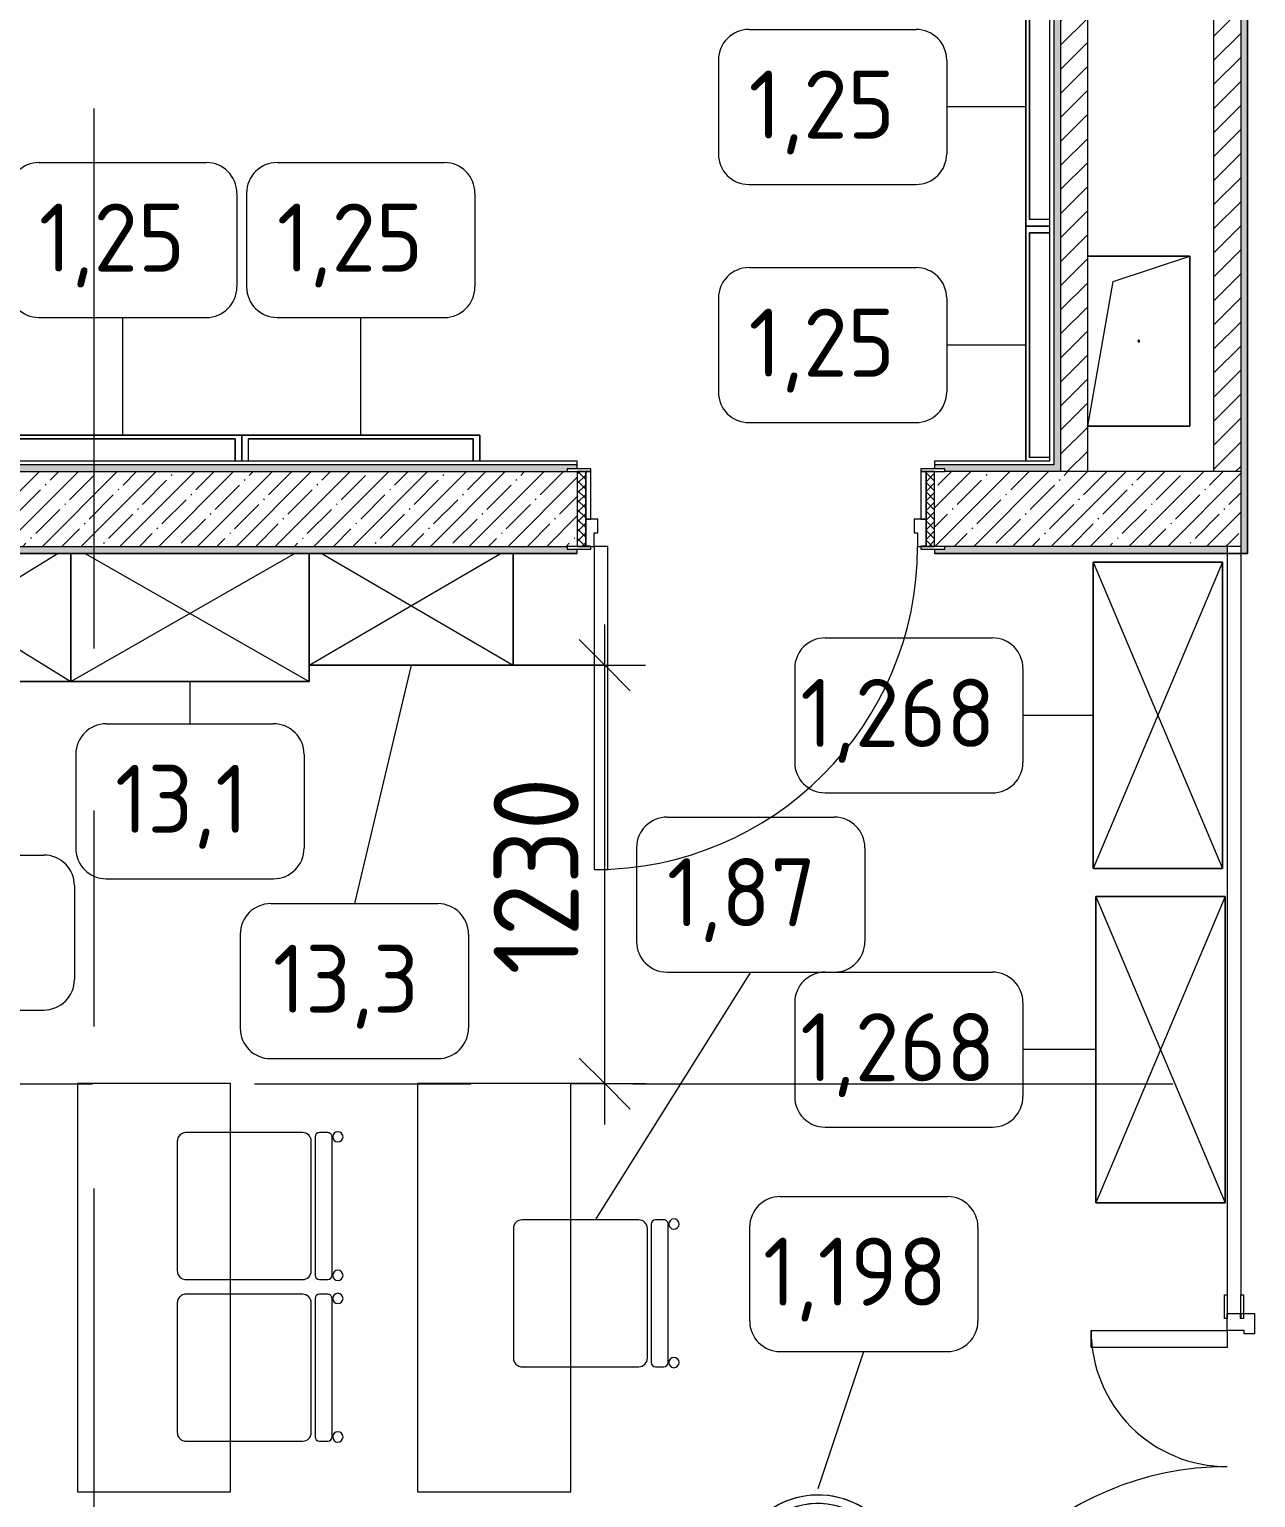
# Model space of a CAD drawing. Header units: millimetres. Extents: x 957 to 67880, y -2706 to 27400.
# Drawn here: x 58240 to 61844, y 2384 to 6700 of the extents above; entities that cross this region are included whole.
import ezdxf

# ---------------------------------------------------------------- set-up
doc = ezdxf.new("R2010")
doc.units = ezdxf.units.MM
doc.linetypes.add('Осевая', pattern=[3175, 635, -476.25, 1587.5, -476.25])
for name, color, linetype, lineweight in [('A-ANNO-DIMS', 7, 'Continuous', 9), ('A-ANNO-DIMS-100', 7, 'Continuous', 9), ('A-DOOR', 7, 'Continuous', 9), ('A-DOOR-FRAM-2', 7, 'Continuous', 9), ('A-GENM', 7, 'Continuous', 9), ('A-WALL', 7, 'Continuous', 9), ('I-FURN-IDEN', 7, 'Continuous', 9), ('I-WALL', 7, 'Continuous', 9), ('Оси-2', 7, 'Осевая', 9)]:
    doc.layers.add(name, color=color, linetype=linetype, lineweight=lineweight)
for name, color, linetype, lineweight, true_color in [('A-DOOR-1', 7, 'Continuous', 9, 0xc0c0c0), ('A-DOOR-FRAM-1', 7, 'Continuous', 9, 0xc0c0c0), ('A-WALL-1', 9, 'Continuous', 9, 0x808080), ('A-WALL-FNSH-1', 9, 'Continuous', 9, 0x808080), ('I-FURN-1', 9, 'Continuous', 9, 0x808080)]:
    doc.layers.add(name, color=color, linetype=linetype, lineweight=lineweight, true_color=true_color)
doc.styles.add('GOST Common_4', font='GOST_Common.ttf', dxfattribs={"height": 200})
doc.styles.add('ISOCPEUR_2', font='isocpeur.ttf', dxfattribs={"width": 0.9, "height": 250})
doc.dimstyles.new('ISO-2_5_0_9К_БОЛЬШОЙ_округление', dxfattribs={"dimscale": 304.8, "dimtxt": 248.995294, "dimasz": 0.492126, "dimexe": 0.393701, "dimexo": 0, "dimgap": 0, "dimtad": 1, "dimdec": 0, "dimrnd": 10, "dimzin": 0, "dimdsep": 46, "dimtxsty": 'ISOCPEUR_2', "dimblk1": 'OBLIQUE', "dimblk2": 'OBLIQUE', "dimsah": 1, "dimcen": 0.09, "dimdle": 0.393701, "dimazin": 0, "dimtfac": 1, "dimtdec": 4, "dimtix": 1, "dimtmove": 0, "dimatfit": 3, "dimfxl": 1, "dimtvp": 1, "dimtolj": 1, "dimtzin": 0, "dimarcsym": 2})
pattern_1 = [(45, (-57529.54, 0), (-35.35534, 35.35534), [])]
pattern_2 = [(0, (-57529.542, 0), (121.92, 30.48), [10.058, -81.382, 10.058, -81.382, -487.68]), (0, (-57529.542, 0), (121.92, 30.48), [-182.88, 10.058, -172.822, 10.058, -81.382, -213.36]), (0, (-57529.542, 0), (121.92, 30.48), [-457.2, 10.058, -50.902, 10.058, -142.342]), (120, (-57483.822, 15.24), (-87.356454, 90.345817), [10.058, -81.382, 10.058, -81.382, -487.68]), (120, (-57483.822, 15.24), (-87.356454, 90.345817), [-182.88, 10.058, -172.822, 10.058, -81.382, -213.36]), (120, (-57483.822, 15.24), (-87.356454, 90.345817), [-457.2, 10.058, -50.902, 10.058, -142.342]), (240, (-57468.582, 76.2), (-34.563546, -120.825817), [10.058, -81.382, 10.058, -81.382, -487.68]), (240, (-57468.582, 76.2), (-34.563546, -120.825817), [-182.88, 10.058, -172.822, 10.058, -81.382, -213.36]), (240, (-57468.582, 76.2), (-34.563546, -120.825817), [-457.2, 10.058, -50.902, 10.058, -142.342])]

# ---------------------------------------------------------------- blocks, each defined once
blk = doc.blocks.new('110_Дверь_СКБ_1Ст_Внутренняя1 - Д-7а_л__950x2100h_Туалет-V2-План расстановки мебели и оборудования 3 этажа в осях 23-33')
at = {"layer": 'A-DOOR'}
h = blk.add_hatch(dxfattribs=at)
h.set_pattern_fill('FP_12', color=256, style=0, pattern_type=2)
h.set_pattern_definition([(135, (1776.41, 174.685), (-14.14214, -14.14214), []), (225, (1776.41, 174.685), (14.14214, -14.14214), [])])
h.paths.add_polyline_path([(537.5, 110), (512.5, 110), (512.5, -110), (537.5, -110)])
at = {"layer": 'A-DOOR-FRAM-2'}
h = blk.add_hatch(dxfattribs=at)
h.set_pattern_fill('FP_13', color=256, style=0, pattern_type=2)
h.set_pattern_definition([(45, (-346.384, 174.685), (-14.1421, 14.1421), []), (135, (-346.384, 174.685), (-14.1421, -14.1421), [])])
h.paths.add_polyline_path([(-487.5, 110), (-512.5, 110), (-512.5, -110), (-487.5, -110), (-487.5, -108.6)])
at = {"layer": 'A-DOOR-1'}
for p, q in [((487.5, 1060), (447.5, 1060)), ((447.5, 1060), (447.5, 110)), ((487.5, 110), (487.5, 1060)), ((447.5, 110), (487.5, 110))]:
    blk.add_line(p, q, dxfattribs=at)
blk.add_arc((487.5, 110), 950, 90, 180, dxfattribs=at)
at = {"layer": 'A-DOOR-FRAM-1'}
for p, q in [((-472.5, 118), (-542.5, 118)), ((-542.5, 118), (-542.5, 110)), ((-542.5, 110), (-472.5, 110)), ((-487.5, 110), (-512.5, 110)), ((-512.5, 110), (-512.5, -110)), ((-462.5, 110), (-487.5, 110)), ((-487.5, 110), (-487.5, 30)), ((-487.5, -110), (-487.5, 110)), ((-472.5, 110), (-487.5, 110)), ((-487.5, 110), (-487.5, 109)), ((-487.5, 109), (-472.5, 109)), ((-472.5, 110), (-472.5, 118)), ((-472.5, 109), (-472.5, 110)), ((-462.5, 70), (-462.5, 110)), ((487.5, 110), (487.5, 70)), ((512.5, 110), (487.5, 110)), ((567.5, 118), (497.5, 118)), ((497.5, 118), (497.5, 110)), ((512.5, 110), (497.5, 110)), ((497.5, 110), (497.5, 109)), ((497.5, 110), (567.5, 110)), ((497.5, 109), (512.5, 109)), ((512.5, 30), (512.5, 110)), ((537.5, 110), (512.5, 110)), ((512.5, 110), (512.5, -110)), ((512.5, 109), (512.5, 110)), ((537.5, -110), (537.5, 110)), ((567.5, 110), (567.5, 118)), ((-452.5, 70), (-462.5, 70)), ((-452.5, 30), (-452.5, 70)), ((487.5, 70), (477.5, 70)), ((477.5, 70), (477.5, 30)), ((-487.5, 30), (-452.5, 30)), ((-472.5, 30), (-487.5, 30)), ((-487.5, 30), (-487.5, -110)), ((-472.5, -110), (-472.5, 30)), ((477.5, 30), (512.5, 30)), ((512.5, 30), (497.5, 30)), ((497.5, 30), (497.5, -110)), ((512.5, -110), (512.5, 30)), ((-472.5, -110), (-542.5, -110)), ((-542.5, -110), (-542.5, -118)), ((-542.5, -118), (-472.5, -118)), ((-512.5, -110), (-487.5, -110)), ((-487.5, -110), (-472.5, -110)), ((-472.5, -118), (-472.5, -110)), ((497.5, -110), (512.5, -110)), ((567.5, -110), (497.5, -110)), ((497.5, -110), (497.5, -118)), ((497.5, -118), (567.5, -118)), ((512.5, -110), (537.5, -110)), ((567.5, -118), (567.5, -110))]:
    blk.add_line(p, q, dxfattribs=at)
blk = doc.blocks.new('GM_Отверстие прямоугольное _в плите_ - Отверстие-V49-План расстановки мебели и оборудования 3 этажа в осях 23-33')
at = {"layer": 'A-GENM'}
for p, q in [((-150, 250), (150, 250)), ((150, 250), (-150, 250)), ((-75, 175), (150, 250)), ((150, 250), (150, -250)), ((150, -250), (150, 250)), ((-150, -250), (-75, 175)), ((150, -250), (-150, -250)), ((-150, -250), (150, -250))]:
    blk.add_line(p, q, dxfattribs=at)
for start, end in [(360, 180), (180, 360)]:
    blk.add_arc((0, 0), 2.5, start, end, dxfattribs=at)
blk = doc.blocks.new('Стол базовый прямоугольный - 1_88-26291934-План расстановки мебели и оборудования 3 этажа в осях 23-33')
at = {"layer": 'I-FURN-1'}
for p, q in [((600, 225), (-600, 225)), ((-600, 225), (-600, -225)), ((600, -225), (600, 225)), ((-600, -225), (600, -225))]:
    blk.add_line(p, q, dxfattribs=at)
blk = doc.blocks.new('M_Стул-Breuer - 1_87-25466819-План расстановки мебели и оборудования 3 этажа в осях 23-33')
at = {"layer": 'I-FURN-1'}
for p, q in [((-215.9, 215.9), (-215.9, 85)), ((190.5, 241.3), (-190.5, 241.3)), ((215.9, 85), (215.9, 215.9)), ((-215.9, 85), (-215.9, -127)), ((215.9, -127), (215.9, 85)), ((203.2, -163.5), (-203.2, -163.5)), ((-190.5, -152.4), (190.5, -152.4)), ((-215.9, -176.2), (-215.9, -200.8)), ((-203.2, -213.5), (203.2, -213.5)), ((215.9, -200.8), (215.9, -176.2))]:
    blk.add_line(p, q, dxfattribs=at)
for centre, radius, start, end in [((-190.5, 215.9), 25.4, 150, 180), ((-190.5, 215.9), 25.4, 120, 150), ((-190.5, 215.9), 25.4, 105, 120), ((-190.5, 215.9), 25.4, 90, 105), ((190.5, 215.9), 25.4, 60, 90), ((190.5, 215.9), 25.4, 30, 60), ((190.5, 215.9), 25.4, 15, 30), ((190.5, 215.9), 25.4, 0, 15), ((-190.5, -127), 25.4, 180, 270), ((190.5, -127), 25.4, 270, 360), ((-203.2, -176.2), 12.7, 90, 180), ((203.2, -176.2), 12.7, 360, 90), ((-203.5, -230.6), 15.1, 360, 180), ((-203.2, -200.8), 12.7, 180, 270), ((203.7, -230.6), 15.1, 360, 180), ((203.2, -200.8), 12.7, 270, 360), ((-203.5, -230.6), 15.1, 180, 360), ((203.7, -230.6), 15.1, 180, 360)]:
    blk.add_arc(centre, radius, start, end, dxfattribs=at)
blk = doc.blocks.new('M_Стул-Breuer - 1_87-V76-План расстановки мебели и оборудования 3 этажа в осях 23-33')
at = {"layer": 'I-FURN-1'}
for p, q in [((-215.9, 215.9), (-215.9, 85)), ((190.5, 241.3), (-190.5, 241.3)), ((215.9, 85), (215.9, 215.9)), ((-215.9, 85), (-215.9, -127)), ((215.9, -127), (215.9, 85)), ((203.2, -163.5), (-203.2, -163.5)), ((-190.5, -152.4), (190.5, -152.4)), ((-215.9, -176.2), (-215.9, -200.8)), ((-203.2, -213.5), (203.2, -213.5)), ((215.9, -200.8), (215.9, -176.2))]:
    blk.add_line(p, q, dxfattribs=at)
for centre, radius, start, end in [((-190.5, 215.9), 25.4, 150, 180), ((-190.5, 215.9), 25.4, 135, 150), ((-190.5, 215.9), 25.4, 120, 135), ((-190.5, 215.9), 25.4, 90, 120), ((190.5, 215.9), 25.4, 75, 90), ((190.5, 215.9), 25.4, 60, 75), ((190.5, 215.9), 25.4, 0, 60), ((-190.5, -127), 25.4, 180, 270), ((190.5, -127), 25.4, 270, 360), ((-203.2, -176.2), 12.7, 90, 180), ((203.2, -176.2), 12.7, 360, 90), ((-203.5, -230.6), 15.1, 360, 180), ((-203.2, -200.8), 12.7, 180, 270), ((203.7, -230.6), 15.1, 360, 180), ((203.2, -200.8), 12.7, 270, 360), ((-203.5, -230.6), 15.1, 180, 360), ((203.7, -230.6), 15.1, 180, 360)]:
    blk.add_arc(centre, radius, start, end, dxfattribs=at)
blk = doc.blocks.new('ПУФ1 - 500_500 2-V94-План расстановки мебели и оборудования 3 этажа в осях 23-33')
at = {"layer": 'I-FURN-1'}
for radius, start, end in [(250, 360, 180), (225, 0, 180), (250, 115.7143, 128.5714), (225, 77.1429, 128.5714), (250, 90, 115.7143), (250, 77.1429, 90), (225, 360, 77.1429), (250, 64.2857, 77.1429), (250, 0, 64.2857), (250, 128.5714, 141.4286), (225, 128.5714, 141.4286), (250, 141.4286, 154.2857), (225, 141.4286, 154.2857), (250, 154.2857, 180), (225, 154.2857, 180), (250, 180, 360), (250, 180, 192.8571), (225, 180, 192.8571), (225, 180, 360), (225, 218.5714, 360), (250, 244.2857, 360), (250, 192.8571, 244.2857), (225, 192.8571, 205.7143), (225, 205.7143, 218.5714)]:
    blk.add_arc((0, 0), radius, start, end, dxfattribs=at)
blk = doc.blocks.new('Шкаф параметрический - 1_268-25587356-План расстановки мебели и оборудования 3 этажа в осях 23-33')
at = {"layer": 'I-FURN-1'}
for p, q in [((0, 0), (900, 380)), ((0, 380), (900, 0)), ((900, 380), (0, 380)), ((0, 380), (0, 0)), ((0, 0), (0, 380)), ((0, 380), (900, 380)), ((900, 0), (900, 380)), ((900, 380), (900, 0)), ((0, 0), (900, 0)), ((900, 0), (0, 0))]:
    blk.add_line(p, q, dxfattribs=at)
blk = doc.blocks.new('Шкаф параметрический - 13_3-25587571-План расстановки мебели и оборудования 3 этажа в осях 23-33')
at = {"layer": 'I-FURN-1'}
for p, q in [((0, 0), (564.4, 329.2)), ((0, 329.2), (0, 0)), ((0, 0), (0, 329.2)), ((35.6, 329.2), (600, 0)), ((600, 0), (600, 329.2)), ((600, 329.2), (600, 0)), ((0, 0), (600, 0)), ((600, 0), (0, 0))]:
    blk.add_line(p, q, dxfattribs=at)
blk = doc.blocks.new('Шкаф параметрический - 13_1-25587687-План расстановки мебели и оборудования 3 этажа в осях 23-33')
at = {"layer": 'I-FURN-1'}
for p, q in [((0, 0), (659.5, 376.8)), ((0, 376.8), (0, 0)), ((0, 0), (0, 376.8)), ((40.5, 376.8), (700, 0)), ((700, 0), (700, 376.8)), ((700, 376.8), (700, 47.6)), ((700, 47.6), (700, 0)), ((0, 0), (700, 0)), ((700, 0), (0, 0))]:
    blk.add_line(p, q, dxfattribs=at)
blk = doc.blocks.new('Шкаф параметрический - 13_2-25587811-План расстановки мебели и оборудования 3 этажа в осях 23-33')
at = {"layer": 'I-FURN-1'}
for p, q in [((0, 0), (612.4, 376.8)), ((0, 376.8), (0, 0)), ((0, 0), (0, 376.8)), ((37.6, 376.8), (650, 0)), ((650, 0), (650, 376.8)), ((650, 376.8), (650, 0)), ((0, 0), (650, 0)), ((650, 0), (0, 0))]:
    blk.add_line(p, q, dxfattribs=at)
blk = doc.blocks.new('M_Стул-Breuer - 1_87-V98-План расстановки мебели и оборудования 3 этажа в осях 23-33')
at = {"layer": 'I-FURN-1'}
for p, q in [((-215.9, 215.9), (-215.9, 72.8)), ((190.5, 241.3), (-190.5, 241.3)), ((215.9, 72.8), (215.9, 215.9)), ((-215.9, 72.8), (-215.9, -127)), ((215.9, -127), (215.9, 72.8)), ((203.2, -163.5), (-203.2, -163.5)), ((-190.5, -152.4), (190.5, -152.4)), ((-215.9, -176.2), (-215.9, -200.8)), ((-203.2, -213.5), (203.2, -213.5)), ((215.9, -200.8), (215.9, -176.2))]:
    blk.add_line(p, q, dxfattribs=at)
for centre, radius, start, end in [((-190.5, 215.9), 25.4, 165, 180), ((-190.5, 215.9), 25.4, 150, 165), ((-190.5, 215.9), 25.4, 135, 150), ((-190.5, 215.9), 25.4, 90, 135), ((190.5, 215.9), 25.4, 0, 90), ((-190.5, -127), 25.4, 180, 270), ((190.5, -127), 25.4, 270, 360), ((-203.2, -176.2), 12.7, 90, 180), ((203.2, -176.2), 12.7, 360, 90), ((-203.5, -230.6), 15.1, 360, 180), ((-203.2, -200.8), 12.7, 180, 270), ((203.7, -230.6), 15.1, 360, 180), ((203.2, -200.8), 12.7, 270, 360), ((-203.5, -230.6), 15.1, 180, 360), ((203.7, -230.6), 15.1, 180, 360)]:
    blk.add_arc(centre, radius, start, end, dxfattribs=at)
blk = doc.blocks.new('Вешалка - 1_25-26509708-План расстановки мебели и оборудования 3 этажа в осях 23-33')
at = {"layer": 'I-FURN-1'}
for p, q in [((350, 55), (-350, 55)), ((-350, 55), (-350, -20.6)), ((-350, -20.6), (-350, 55)), ((-350, 55), (349.6, 55)), ((-330.4, -20.6), (-330.4, 44.4)), ((-330.4, -20.6), (-330.4, 44.4)), ((-330.4, 44.4), (330.2, 44.4)), ((330.2, 44.4), (-330.4, 44.4)), ((330.2, 44.4), (330.2, -20.6)), ((330.2, -20.6), (330.2, 44.4)), ((350, -20.6), (350, 55)), ((350, 55), (350, -20.6))]:
    blk.add_line(p, q, dxfattribs=at)
blk = doc.blocks.new('Вешалка - 1_25-V99-План расстановки мебели и оборудования 3 этажа в осях 23-33')
at = {"layer": 'I-FURN-1'}
for p, q in [((350, 55), (-350, 55)), ((-350, 55), (-350, -20.6)), ((-350, -20.6), (-350, 55)), ((-349.6, 55), (350, 55)), ((-330.4, -20.6), (-330.4, 44.4)), ((-330.4, -20.6), (-330.4, 44.4)), ((-330.4, 44.4), (330.2, 44.4)), ((330.2, 44.4), (-330.4, 44.4)), ((330.2, 44.4), (330.2, -20.6)), ((330.2, -20.6), (330.2, 44.4)), ((350, -20.6), (350, 55)), ((350, 55), (350, -20.6))]:
    blk.add_line(p, q, dxfattribs=at)
blk = doc.blocks.new('Вешалка - 1_25-V100-План расстановки мебели и оборудования 3 этажа в осях 23-33')
at = {"layer": 'I-FURN-1'}
for p, q in [((350, 55), (-350, 55)), ((-350, 55), (-350, -16)), ((-350, -16), (-350, 55)), ((-350, 55), (350, 55)), ((-330.4, -16), (-330.4, 44.4)), ((-330.4, -16), (-330.4, 44.4)), ((-330.4, 44.4), (330.2, 44.4)), ((330.2, 44.4), (-330.4, 44.4)), ((330.2, 44.4), (330.2, -16)), ((330.2, -16), (330.2, 44.4)), ((350, -16), (350, 55)), ((350, 55), (350, -16))]:
    blk.add_line(p, q, dxfattribs=at)
blk = doc.blocks.new('Вешалка - 1_25-V101-План расстановки мебели и оборудования 3 этажа в осях 23-33')
at = {"layer": 'I-FURN-1'}
for p, q in [((350, 55), (-340.6, 55)), ((-340.6, 55), (350, 55)), ((-330.4, -16), (-330.4, 44.4)), ((-330.4, -16), (-330.4, 44.4)), ((-330.4, 44.4), (330.2, 44.4)), ((330.2, 44.4), (-330.4, 44.4)), ((330.2, 44.4), (330.2, -16)), ((330.2, -16), (330.2, 44.4)), ((350, -16), (350, 55)), ((350, 55), (350, -16))]:
    blk.add_line(p, q, dxfattribs=at)
blk = doc.blocks.new('110_Дверь_СКБ_2Ст - Д-5_п__в составе перегородки _не входит в спец__-32680317-План расстановки мебели и оборудования 3 этажа в осях 23-33')
at = {"layer": 'A-DOOR-1'}
for p, q in [((-637.5, -20), (-587.5, -20)), ((-637.5, -420), (-637.5, -20)), ((-587.5, -20), (-587.5, -420)), ((612.5, -20), (662.5, -20)), ((612.5, -920), (612.5, -20)), ((662.5, -20), (662.5, -920)), ((-587.5, -420), (-637.5, -420)), ((662.5, -920), (612.5, -920))]:
    blk.add_line(p, q, dxfattribs=at)
for centre, radius, start, end in [((-637.5, -20), 400, 270, 0), ((662.5, -20), 900, 180, 270)]:
    blk.add_arc(centre, radius, start, end, dxfattribs=at)
at = {"layer": 'A-DOOR-FRAM-1'}
for p, q in [((-687.5, 60), (-627.5, 60)), ((-687.5, -20), (-687.5, 60)), ((-627.5, 60), (-627.5, 30)), ((652.5, 60), (712.5, 60)), ((652.5, 30), (652.5, 60)), ((712.5, 60), (712.5, -20)), ((-742.5, 28), (-672.5, 28)), ((-742.5, 20), (-742.5, 28)), ((-672.5, 20), (-742.5, 20)), ((-687.5, 20), (-672.5, 20)), ((-687.5, 19), (-687.5, 20)), ((-672.5, 19), (-687.5, 19)), ((-672.5, 28), (-672.5, 20)), ((-672.5, 20), (-672.5, 19)), ((-637.5, 30), (-637.5, -20)), ((-627.5, 30), (-637.5, 30)), ((662.5, 30), (652.5, 30)), ((662.5, -20), (662.5, 30)), ((697.5, 20), (697.5, 28)), ((697.5, 28), (767.5, 28)), ((697.5, 19), (697.5, 20)), ((697.5, 20), (712.5, 20)), ((767.5, 20), (697.5, 20)), ((712.5, 19), (697.5, 19)), ((712.5, 20), (712.5, 19)), ((767.5, 28), (767.5, 20)), ((-742.5, -20), (-672.5, -20)), ((-742.5, -28), (-742.5, -20)), ((-672.5, -28), (-742.5, -28)), ((-637.5, -20), (-687.5, -20)), ((-672.5, -20), (-672.5, -28)), ((712.5, -20), (662.5, -20)), ((697.5, -28), (697.5, -20)), ((697.5, -20), (767.5, -20)), ((767.5, -28), (697.5, -28)), ((767.5, -20), (767.5, -28))]:
    blk.add_line(p, q, dxfattribs=at)
blk = doc.blocks.new('Марка_Мебель - В прямоуг_Balcon_Марка-25523697-План расстановки мебели и оборудования 3 этажа в осях 23-33')
at = {"layer": 'I-FURN-IDEN'}
for p, q in [((-2.455, 2.278), (2.455, 2.278)), ((-3.355, 1.378), (-3.355, -1.384)), ((3.355, 1.378), (3.355, -1.378)), ((-2.461, -2.278), (2.455, -2.278))]:
    blk.add_line(p, q, dxfattribs=at)
for centre, radius, start, end in [((-2.455, 1.378), 0.9, 90, 180), ((2.455, 1.378), 0.9, 0, 90), ((-2.461, -1.384), 0.893, 180, 270), ((2.455, -1.378), 0.9, 270, 0)]:
    blk.add_arc(centre, radius, start, end, dxfattribs=at)
blk = doc.blocks.new('DIMBLOCK12-План расстановки мебели и оборудования 3 этажа в осях 23-33')
at = {"layer": 'A-ANNO-DIMS-100'}
for p, q in [((59931, 3480.8), (59931, 4950.8)), ((59662, 4830.8), (60051, 4830.8)), ((59931, 4830.8), (59662, 4830.8)), ((59831.2, 3600.8), (60051, 3600.8)), ((59931, 3600.8), (59831.2, 3600.8))]:
    blk.add_line(p, q, dxfattribs=at)
at = {"layer": 'A-ANNO-DIMS-100', "lineweight": 20}
for p, q in [((59931, 4830.8), (59856, 4905.8)), ((59931, 4830.8), (60006, 4755.8)), ((59931, 3600.8), (59856, 3675.8)), ((59931, 3600.8), (60006, 3525.8))]:
    blk.add_line(p, q, dxfattribs=at)
at = {"layer": 'A-ANNO-DIMS-100', "color": 0, "insert": (59604.4, 3921.3), "char_height": 250, "width": 706.764, "attachment_point": 1, "rotation": 90, "line_spacing_factor": 1.149209, "style": 'ISOCPEUR_2'}
blk.add_mtext('1230', dxfattribs=at)
blk = doc.blocks.new('_Oblique')
at = {"color": 0, "linetype": 'ByBlock', "lineweight": -2}
blk.add_line((-0.5, -0.5), (0.5, 0.5), dxfattribs=at)

msp = doc.modelspace()

# ---------------------------------------------------------------- hatches: boundary and pattern name
at = {"layer": 'I-WALL'}
h = msp.add_hatch(dxfattribs=at)
h.set_pattern_fill('FP_5', color=256, style=0, pattern_type=2)
h.set_pattern_definition(pattern_1)
h.paths.add_polyline_path([(61350.5, 5400), (61350.5, 10380), (61270.5, 10380), (61270.5, 5400)])
h = msp.add_hatch(dxfattribs=at)
h.set_pattern_fill('FP_5', color=256, style=0, pattern_type=2)
h.set_pattern_definition(pattern_1)
h.paths.add_polyline_path([(61800.5, 5400), (61800.5, 10380), (61720.5, 10380), (61720.5, 5400)])
h = msp.add_hatch(dxfattribs=at)
h.set_pattern_fill('FP_35', color=256, style=0, pattern_type=2)
h.set_pattern_definition(pattern_2)
h.paths.add_polyline_path([(61820.5, 5180), (61820.5, 10360), (61800.5, 10360), (61800.5, 5180)])
h = msp.add_hatch(dxfattribs=at)
h.set_pattern_fill('FP_35', color=256, style=0, pattern_type=2)
h.set_pattern_definition(pattern_2)
h.paths.add_polyline_path([(61250.5, 5420), (61270.5, 5420), (61270.5, 9980), (61250.5, 9980), (61250.5, 7648.5), (61268.5, 7648.5), (61268.5, 6848.5), (61250.5, 6848.5), (61250.5, 5453.7)])
h = msp.add_hatch(dxfattribs=at)
h.set_pattern_fill('FP_4', color=256, style=0, pattern_type=2)
h.set_pattern_definition([(45, (-57529.54, 0), (-57.024626, 57.024626), []), (45, (-57472.52, 0), (-57.024626, 57.024626), [100.806, -20.161, 3.353, -16.808])])
h.paths.add_polyline_path([(61720.5, 5180), (61800.5, 5180.9), (61800.5, 5400), (60900.5, 5400), (60900.5, 5180), (61367, 5180)])
h.paths.add_polyline_path([(58176.8, 5180), (59850.5, 5180), (59850.5, 5400), (54400.5, 5400), (54400.5, 5180), (57540.5, 5180)])
h = msp.add_hatch(dxfattribs=at)
h.set_pattern_fill('FP_35', color=256, style=0, pattern_type=2)
h.set_pattern_definition(pattern_2)
h.paths.add_polyline_path([(61250.5, 5400), (61270.5, 5400), (61270.5, 5420), (60900.5, 5420), (60900.5, 5408), (60930.5, 5408), (60930.5, 5400), (61250.5, 5400)])
h.paths.add_polyline_path([(58164.5, 5400), (59820.5, 5400), (59820.5, 5408), (59850.5, 5408), (59850.5, 5420), (58130.5, 5420), (58130.5, 5400)])
h = msp.add_hatch(dxfattribs=at)
h.set_pattern_fill('FP_35', color=256, style=0, pattern_type=2)
h.set_pattern_definition(pattern_2)
h.paths.add_polyline_path([(61747, 5160), (61760.5, 5160), (61760.5, 5180), (60930.5, 5180), (60930.5, 5172), (60900.5, 5172), (60900.5, 5160), (61720.5, 5160)])
h.paths.add_polyline_path([(61820.5, 5160), (61820.5, 5180), (61800.5, 5180), (61800.5, 5160)])
h.paths.add_polyline_path([(55631.6, 5160), (59850.5, 5160), (59850.5, 5172), (59820.5, 5172), (59820.5, 5180), (54380.5, 5180), (54380.5, 5160), (55253.2, 5160)])

# ---------------------------------------------------------------- linework, layer by layer
at = {"layer": 'A-WALL'}
for p, q in [((61270.5, 10000), (61270.5, 5400)), ((58130.5, 5400), (59820.5, 5400)), ((61270.5, 5400), (60930.5, 5400)), ((61800.5, 5400), (61720.5, 5400)), ((54400.5, 5180), (59820.5, 5180)), ((61800.5, 5180), (60930.5, 5180))]:
    msp.add_line(p, q, dxfattribs=at)
at = {"layer": 'A-WALL-1'}
for p, q in [((61800.5, 10600), (61800.5, 2980)), ((61350.5, 5400), (61350.5, 10380)), ((61720.5, 10380), (61720.5, 5400)), ((61820.5, 5160), (61820.5, 10360)), ((61250.5, 9980), (61250.5, 5420)), ((59850.5, 5420), (58130.5, 5420)), ((59850.5, 5408), (59850.5, 5420)), ((61250.5, 5420), (60900.5, 5420)), ((60900.5, 5420), (60900.5, 5408)), ((61720.5, 5400), (61270.5, 5400)), ((61760.5, 5180), (61760.5, 2980)), ((54380.5, 5160), (59850.5, 5160)), ((59850.5, 5160), (59850.5, 5172)), ((60900.5, 5172), (60900.5, 5160)), ((60900.5, 5160), (61820.5, 5160))]:
    msp.add_line(p, q, dxfattribs=at)
at = {"layer": 'A-WALL-FNSH-1'}
for p, q in [((61821.5, 5159), (61821.5, 10359)), ((54379.5, 5159), (59850.5, 5159)), ((59850.5, 5159), (59850.5, 5160)), ((60900.5, 5160), (60900.5, 5159)), ((60900.5, 5159), (61821.5, 5159))]:
    msp.add_line(p, q, dxfattribs=at)
at = {"layer": 'I-FURN-IDEN'}
for p, q in [((61168.4, 6471.6), (60936.1, 6471.6)), ((58514.5, 5506.6), (58514.5, 5852.8)), ((59214.1, 5506.6), (59214.1, 5852.8)), ((61168.4, 5771.6), (60936.1, 5771.6)), ((59362, 4830.8), (59195.2, 4129.8)), ((58712, 4783.2), (58712, 4658.6)), ((61367, 4683.3), (61160.2, 4683.3)), ((59905.9, 3203.3), (60360.2, 3928.6)), ((61374.2, 3700.8), (61160.2, 3700.8)), ((60558, 2411.1), (60692.5, 2813.3))]:
    msp.add_line(p, q, dxfattribs=at)
at = {"layer": 'I-WALL'}
for p, q in [((61239.5, 5431), (61239.5, 9969)), ((58141.5, 5431), (59850.5, 5431)), ((59850.5, 5420), (59850.5, 5431)), ((60900.5, 5431), (61239.5, 5431)), ((60900.5, 5431), (60900.5, 5420))]:
    msp.add_line(p, q, dxfattribs=at)
at = {"layer": 'Оси-2'}
for p, q in [((58430.5, 593.7), (58430.5, 19191.6)), ((27152.2, 3600), (65200.5, 3600))]:
    msp.add_line(p, q, dxfattribs=at)

# ---------------------------------------------------------------- block references
at = {"layer": 'A-DOOR-1'}
for name, p, rotation in [('110_Дверь_СКБ_1Ст_Внутренняя1 - Д-7а_л__950x2100h_Туалет-V2-План расстановки мебели и оборудования 3 этажа в осях 23-33', (60388, 5290), 180), ('110_Дверь_СКБ_2Ст - Д-5_п__в составе перегородки _не входит в спец__-32680317-План расстановки мебели и оборудования 3 этажа в осях 23-33', (61780.5, 2237.5), 270)]:
    msp.add_blockref(name, p, dxfattribs=dict(at, rotation=rotation))
at = {"layer": 'A-GENM'}
msp.add_blockref('GM_Отверстие прямоугольное _в плите_ - Отверстие-V49-План расстановки мебели и оборудования 3 этажа в осях 23-33', (61500.5, 5783.3), dxfattribs=at)
at = {"layer": 'I-FURN-1'}
for name, p, rotation in [('Вешалка - 1_25-V100-План расстановки мебели и оборудования 3 этажа в осях 23-33', (61223.4, 6471.6), 89.99999999999984), ('Вешалка - 1_25-V101-План расстановки мебели и оборудования 3 этажа в осях 23-33', (61223.4, 5771.6), 89.99999999999984), ('Шкаф параметрический - 1_268-25587356-План расстановки мебели и оборудования 3 этажа в осях 23-33', (61367, 5133.3), 269.9999999999994), ('Шкаф параметрический - 1_268-25587356-План расстановки мебели и оборудования 3 этажа в осях 23-33', (61374.2, 4150.8), 269.9999999999994), ('Стол базовый прямоугольный - 1_88-26291934-План расстановки мебели и оборудования 3 этажа в осях 23-33', (58606.2, 3000.8), 90), ('Стол базовый прямоугольный - 1_88-26291934-План расстановки мебели и оборудования 3 этажа в осях 23-33', (59606.2, 3000.8), 90), ('M_Стул-Breuer - 1_87-V76-План расстановки мебели и оборудования 3 этажа в осях 23-33', (58916.2, 3240.8), 90.00000000000006), ('M_Стул-Breuer - 1_87-V98-План расстановки мебели и оборудования 3 этажа в осях 23-33', (59904, 2984.5), 90.00000000000006), ('M_Стул-Breuer - 1_87-25466819-План расстановки мебели и оборудования 3 этажа в осях 23-33', (58916.2, 2765.8), 90.00000000000006), ('ПУФ1 - 500_500 2-V94-План расстановки мебели и оборудования 3 этажа в осях 23-33', (60558, 2141.6), 184.6613193387897)]:
    msp.add_blockref(name, p, dxfattribs=dict(at, rotation=rotation))
for name, p in [('Вешалка - 1_25-26509708-План расстановки мебели и оборудования 3 этажа в осях 23-33', (58514.5, 5451.6)), ('Вешалка - 1_25-V99-План расстановки мебели и оборудования 3 этажа в осях 23-33', (59214.1, 5451.6)), ('Шкаф параметрический - 13_2-25587811-План расстановки мебели и оборудования 3 этажа в осях 23-33', (57712, 4783.2)), ('Шкаф параметрический - 13_1-25587687-План расстановки мебели и оборудования 3 этажа в осях 23-33', (58362, 4783.2)), ('Шкаф параметрический - 13_3-25587571-План расстановки мебели и оборудования 3 этажа в осях 23-33', (59062, 4830.8))]:
    msp.add_blockref(name, p, dxfattribs=at)
at = {"layer": 'I-FURN-IDEN', "xscale": 99.99999999999993, "yscale": 99.99999999999993, "zscale": 99.99999999999993}
for p in [(60600.6, 6471.6), (58514.5, 6080.5), (59214.1, 6080.5), (60600.6, 5771.6), (60824.8, 4683.3), (58712, 4430.8), (60360.2, 4156.3), (58037, 4045), (59195.2, 3902), (60824.8, 3700.8), (60692.5, 3041.1)]:
    msp.add_blockref('Марка_Мебель - В прямоуг_Balcon_Марка-25523697-План расстановки мебели и оборудования 3 этажа в осях 23-33', p, dxfattribs=at)

# ---------------------------------------------------------------- texts
at = {"layer": 'I-FURN-IDEN', "char_height": 200, "attachment_point": 1, "style": 'GOST Common_4'}
for s, insert, width in [('1,25', (60354.1, 6578.7), 561.181), ('1,25', (58268, 6187.6), 561.181), ('1,25', (58967.6, 6187.6), 561.181), ('1,25', (60354.1, 5878.7), 561.181), ('1,268', (60505.8, 4790.4), 737.552), ('13,1', (58492, 4537.9), 497.046), ('1,87', (60113.7, 4263.4), 561.181), ('13,3', (58955.7, 4009), 545.147), ('1,268', (60505.8, 3807.9), 737.552), ('1,198', (60396.5, 3148.1), 681.434)]:
    msp.add_mtext(s, dxfattribs=dict(at, insert=insert, width=width))

# ---------------------------------------------------------------- dimensions: what is measured, and where the dimension line sits
at = {"layer": 'A-ANNO-DIMS'}
dim = msp.add_linear_dim(base=(59931, 4830.8), p1=(59831.2, 3600.8), p2=(59662, 4830.8), angle=90, dimstyle='ISO-2_5_0_9К_БОЛЬШОЙ_округление', override={"dimpost": '<>', "dimfxl": 1241.556612}, dxfattribs=at)
dim.commit()
dim.dimension.update_dxf_attribs({"geometry": 'DIMBLOCK12-План расстановки мебели и оборудования 3 этажа в осях 23-33', "text_midpoint": (59806, 4215.8)})

doc.saveas('drawing.dxf')
